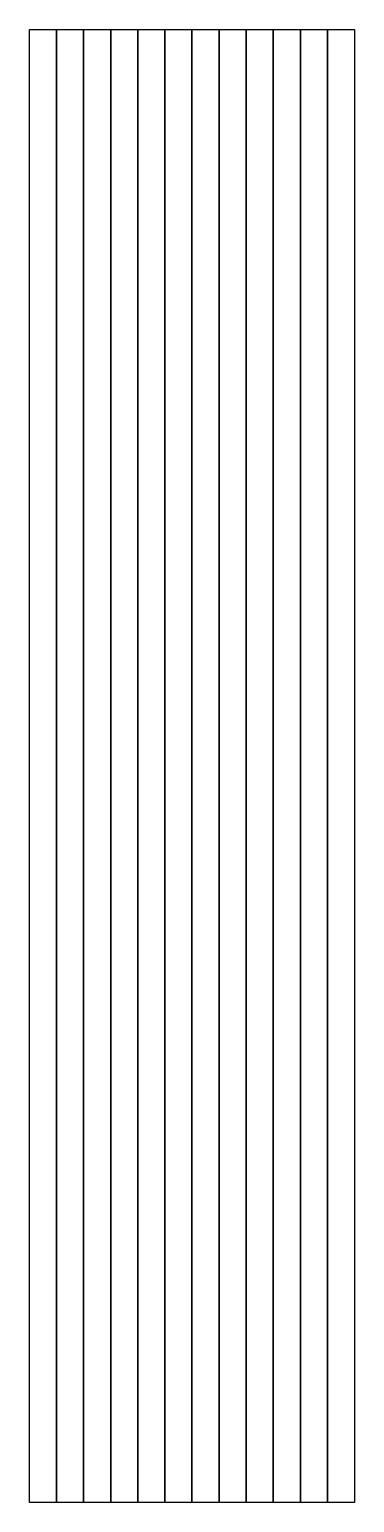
# Model space of a CAD drawing. Header units: millimetres. Extents: x 77 to 134, y 10 to 270.
import ezdxf

# ---------------------------------------------------------------- set-up
doc = ezdxf.new("R2010")
doc.units = ezdxf.units.MM
doc.layers.get('0').update_dxf_attribs({"lineweight": 25, "true_color": 0xffffff})

msp = doc.modelspace()

# ---------------------------------------------------------------- linework, layer by layer
at = {"color": 7, "true_color": 0x000000}
for p, q in [((76.55, 270), (81.33, 270)), ((76.55, 10.22), (76.55, 270)), ((81.33, 270), (81.33, 10.22)), ((81.33, 270), (86.11, 270)), ((81.33, 10.22), (81.33, 270)), ((86.11, 270), (86.11, 10.22)), ((86.11, 270), (90.89, 270)), ((86.11, 10.22), (86.11, 270)), ((90.89, 270), (90.89, 10.22)), ((90.89, 270), (95.66, 270)), ((90.89, 10.22), (90.89, 270)), ((95.66, 270), (95.66, 10.22)), ((95.66, 270), (100.44, 270)), ((95.66, 10.22), (95.66, 270)), ((100.44, 270), (100.44, 10.22)), ((100.44, 270), (105.22, 270)), ((100.44, 10.22), (100.44, 270)), ((105.22, 270), (105.22, 10.22)), ((105.22, 270), (110, 270)), ((105.22, 10.22), (105.22, 270)), ((110, 270), (110, 10.22)), ((110, 270), (114.78, 270)), ((110, 10.22), (110, 270)), ((114.78, 270), (114.78, 10.22)), ((114.78, 270), (119.56, 270)), ((114.78, 10.22), (114.78, 270)), ((119.56, 270), (119.56, 10.22)), ((119.56, 270), (124.34, 270)), ((119.56, 10.22), (119.56, 270)), ((124.34, 270), (124.34, 10.22)), ((124.34, 270), (129.11, 270)), ((124.34, 10.22), (124.34, 270)), ((129.11, 270), (129.11, 10.22)), ((129.11, 270), (133.89, 270)), ((129.11, 10.22), (129.11, 270)), ((133.89, 270), (133.89, 10.22)), ((81.33, 10.22), (76.55, 10.22)), ((86.11, 10.22), (81.33, 10.22)), ((90.89, 10.22), (86.11, 10.22)), ((95.66, 10.22), (90.89, 10.22)), ((100.44, 10.22), (95.66, 10.22)), ((105.22, 10.22), (100.44, 10.22)), ((110, 10.22), (105.22, 10.22)), ((114.78, 10.22), (110, 10.22)), ((119.56, 10.22), (114.78, 10.22)), ((124.34, 10.22), (119.56, 10.22)), ((129.11, 10.22), (124.34, 10.22)), ((133.89, 10.22), (129.11, 10.22))]:
    msp.add_line(p, q, dxfattribs=at)

doc.saveas('drawing.dxf')
